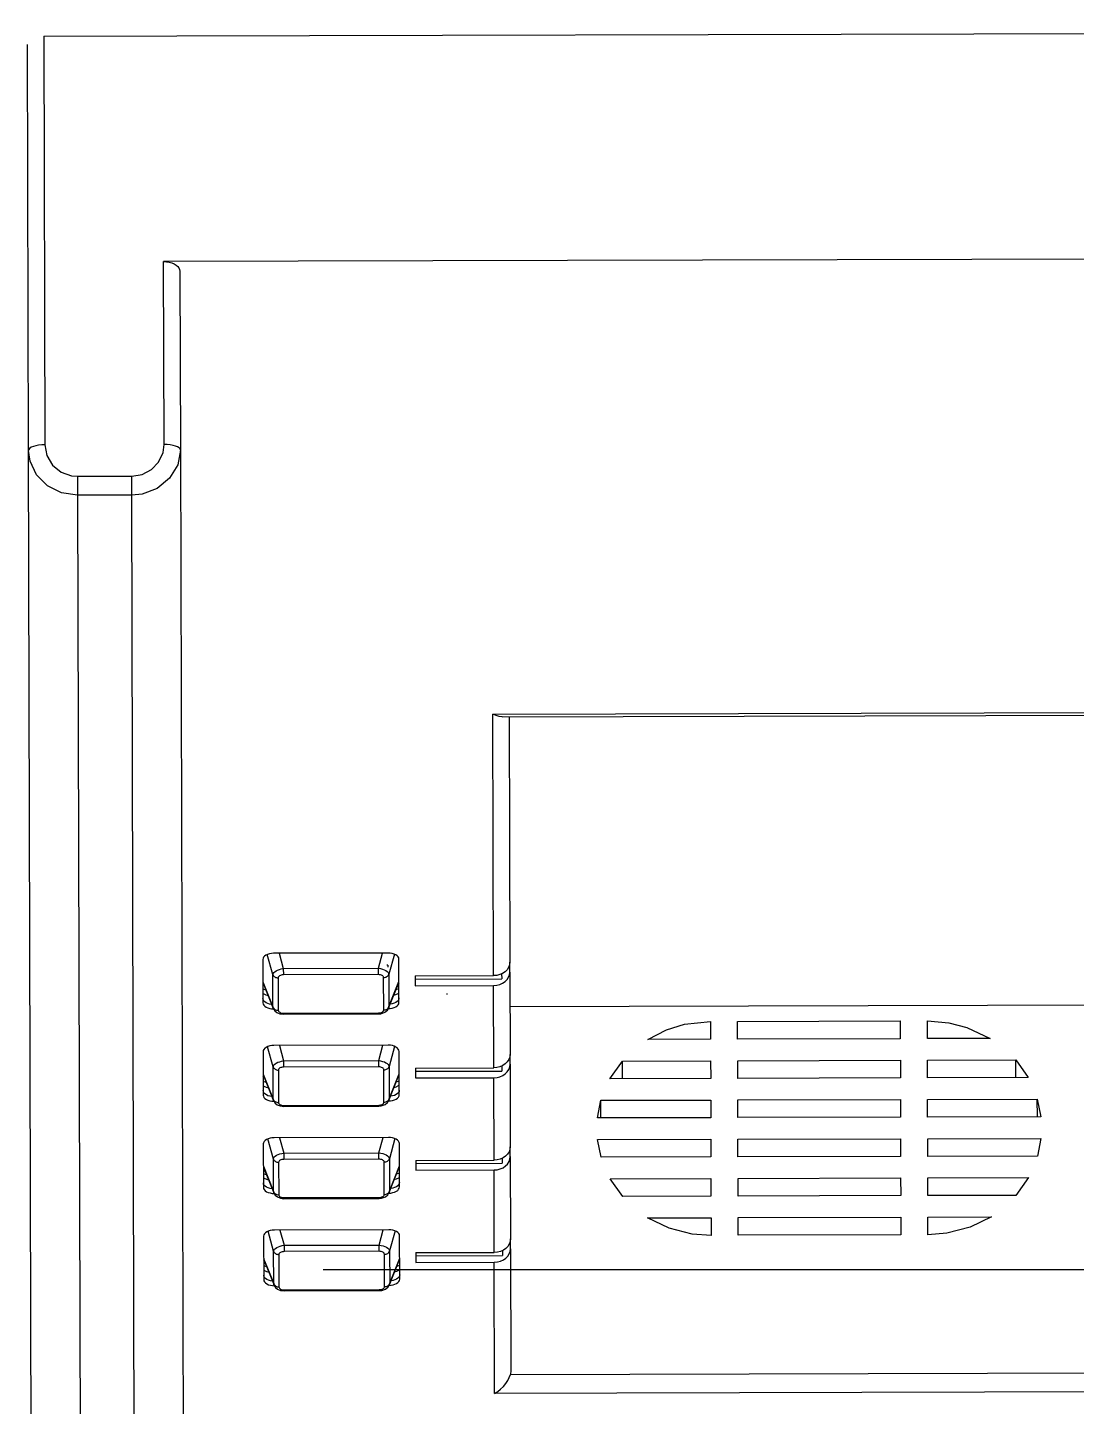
# Model space of a CAD drawing. Extents: x 100 to 738, y -85 to 470.
# Drawn here: x 640.7002 to 640.8937, y 461.7047 to 461.959 of the extents above; entities that cross this region are included whole.
import ezdxf

# ---------------------------------------------------------------- set-up
doc = ezdxf.new("R2010")
doc.units = 0
doc.linetypes.add('HIDDEN', pattern=[0.375, 0.25, -0.125])
doc.linetypes.add('SLDTANVISIBLE0', pattern=[12.7, 6.35, -1.27, 1.27, -1.27, 1.27, -1.27])
doc.layers.get('0').update_dxf_attribs({"linetype": 'CONTINUOUS'})
for name, color, linetype in [('A102', 2, 'CONTINUOUS'), ('ARQ-PRJ', 1, 'HIDDEN'), ('TAA', 2, 'CONTINUOUS')]:
    doc.layers.add(name, color=color, linetype=linetype)

# ---------------------------------------------------------------- blocks, each defined once
blk = doc.blocks.new('G$C31A0D7E1')
for p, q in [((0.39122, 0.2617), (0.39122, 0.2136)), ((0.39122, 0.2617), (0.77044, 0.2617)), ((0.38931, 0.21294), (0.38931, 0.26073)), ((0.40527, 0.2136), (0.40527, 0.23514)), ((0.6485, 0.23514), (0.40527, 0.23514)), ((0.40718, 0.23401), (0.40718, 0.21294)), ((0.38931, 0.0688), (0.38931, 0.21294)), ((0.40718, 0.21294), (0.40718, 0.09524)), ((0.39505, 0.20988), (0.39505, 0.20765)), ((0.39505, 0.20988), (0.40144, 0.20988)), ((0.40144, 0.20765), (0.40144, 0.20988)), ((0.40144, 0.20765), (0.39505, 0.20765)), ((0.44389, 0.15096), (0.44389, 0.18176)), ((0.44389, 0.18176), (0.60988, 0.18176)), ((0.44498, 0.18142), (0.60879, 0.18142)), ((0.44581, 0.18142), (0.44581, 0.15254)), ((0.44581, 0.1188), (0.44581, 0.10446)), ((0.44389, 0.10176), (0.44389, 0.11722)), ((0.44575, 0.104), (0.60803, 0.104)), ((0.60988, 0.10176), (0.44389, 0.10176))]:
    blk.add_line(p, q)
at = {"linetype": 'SLDTANVISIBLE0'}
for p, q in [((0.39505, 0.20765), (0.39505, 0.06341)), ((0.40144, 0.06341), (0.40144, 0.20765)), ((0.41791, 0.15116), (0.41726, 0.15353)), ((0.41865, 0.15366), (0.41914, 0.15186)), ((0.43034, 0.15186), (0.43083, 0.15366)), ((0.43222, 0.15353), (0.43157, 0.15116)), ((0.41791, 0.14735), (0.41791, 0.15116)), ((0.41914, 0.15186), (0.41914, 0.15112)), ((0.41914, 0.15186), (0.43034, 0.15186)), ((0.43034, 0.15112), (0.41914, 0.15112)), ((0.43034, 0.15112), (0.43034, 0.15186)), ((0.43157, 0.15116), (0.43157, 0.14735)), ((0.41673, 0.15031), (0.41791, 0.14735)), ((0.41853, 0.15077), (0.41853, 0.14696)), ((0.43095, 0.14696), (0.43095, 0.15077)), ((0.43157, 0.14735), (0.43275, 0.15031)), ((0.44389, 0.1401), (0.44389, 0.1498)), ((0.41914, 0.14649), (0.41914, 0.14661)), ((0.41914, 0.14661), (0.43034, 0.14661)), ((0.43034, 0.14661), (0.43034, 0.14649)), ((0.60797, 0.1473), (0.44581, 0.1473)), ((0.41791, 0.1403), (0.41726, 0.14267)), ((0.41865, 0.1428), (0.41914, 0.141)), ((0.43034, 0.141), (0.43083, 0.1428)), ((0.43222, 0.14267), (0.43157, 0.1403)), ((0.41791, 0.13649), (0.41791, 0.1403)), ((0.41853, 0.13991), (0.41853, 0.1361)), ((0.41914, 0.141), (0.41914, 0.14026)), ((0.41914, 0.141), (0.43034, 0.141)), ((0.43034, 0.14026), (0.41914, 0.14026)), ((0.43034, 0.14026), (0.43034, 0.141)), ((0.43095, 0.1361), (0.43095, 0.13991)), ((0.43157, 0.1403), (0.43157, 0.13649)), ((0.41673, 0.13945), (0.41791, 0.13649)), ((0.43157, 0.13649), (0.43275, 0.13945)), ((0.44389, 0.12924), (0.44389, 0.13894)), ((0.41914, 0.13563), (0.41914, 0.13575)), ((0.41914, 0.13575), (0.43034, 0.13575)), ((0.43034, 0.13575), (0.43034, 0.13563)), ((0.41791, 0.12944), (0.41726, 0.13181)), ((0.41865, 0.13194), (0.41914, 0.13014)), ((0.43034, 0.13014), (0.43083, 0.13194)), ((0.43222, 0.13181), (0.43157, 0.12944)), ((0.41914, 0.13014), (0.41914, 0.1294)), ((0.41914, 0.13014), (0.43034, 0.13014)), ((0.43034, 0.1294), (0.43034, 0.13014)), ((0.41673, 0.12859), (0.41791, 0.12563)), ((0.41791, 0.12563), (0.41791, 0.12944)), ((0.41853, 0.12905), (0.41853, 0.12524)), ((0.43034, 0.1294), (0.41914, 0.1294)), ((0.43095, 0.12524), (0.43095, 0.12905)), ((0.43157, 0.12944), (0.43157, 0.12563)), ((0.43157, 0.12563), (0.43275, 0.12859)), ((0.44389, 0.11838), (0.44389, 0.12808)), ((0.41914, 0.12477), (0.41914, 0.12489)), ((0.41914, 0.12489), (0.43034, 0.12489)), ((0.43034, 0.12489), (0.43034, 0.12477)), ((0.41791, 0.11858), (0.41726, 0.12095)), ((0.41865, 0.12108), (0.41914, 0.11928)), ((0.43034, 0.11928), (0.43083, 0.12108)), ((0.43222, 0.12095), (0.43157, 0.11858)), ((0.41791, 0.11477), (0.41791, 0.11858)), ((0.41914, 0.11928), (0.41914, 0.11854)), ((0.41914, 0.11928), (0.43034, 0.11928)), ((0.43034, 0.11854), (0.41914, 0.11854)), ((0.43034, 0.11854), (0.43034, 0.11928)), ((0.43157, 0.11858), (0.43157, 0.11477)), ((0.41673, 0.11773), (0.41791, 0.11477)), ((0.41853, 0.11819), (0.41853, 0.11438)), ((0.43095, 0.11438), (0.43095, 0.11819)), ((0.43157, 0.11477), (0.43275, 0.11773)), ((0.41914, 0.11391), (0.41914, 0.11403)), ((0.41914, 0.11403), (0.43034, 0.11403)), ((0.43034, 0.11403), (0.43034, 0.11391))]:
    blk.add_line(p, q, dxfattribs=at)
at = {"linetype": 'Continuous'}
for p, q in [((0.41673, 0.15294), (0.41673, 0.14783)), ((0.43147, 0.15366), (0.418, 0.15366)), ((0.43275, 0.14783), (0.43275, 0.15294)), ((0.43144, 0.15223), (0.43133, 0.15223)), ((0.43144, 0.15223), (0.43144, 0.15201)), ((0.44485, 0.15117), (0.44485, 0.15059)), ((0.44581, 0.15138), (0.44581, 0.15254)), ((0.44581, 0.15138), (0.44581, 0.14168)), ((0.41676, 0.15015), (0.41795, 0.14716)), ((0.43153, 0.14716), (0.43272, 0.15015)), ((0.43467, 0.15096), (0.43467, 0.1498)), ((0.43467, 0.15096), (0.44389, 0.15096)), ((0.43467, 0.15059), (0.44485, 0.15059)), ((0.43467, 0.1498), (0.44389, 0.1498)), ((0.43838, 0.14887), (0.43838, 0.14887)), ((0.43838, 0.14887), (0.43838, 0.14875)), ((0.41914, 0.14649), (0.43034, 0.14649)), ((0.46943, 0.1455), (0.46943, 0.14341)), ((0.47262, 0.14341), (0.47262, 0.1455)), ((0.47262, 0.1455), (0.49177, 0.1455)), ((0.49177, 0.1455), (0.49177, 0.14341)), ((0.49497, 0.14341), (0.49497, 0.1455)), ((0.46943, 0.14341), (0.46203, 0.14341)), ((0.49177, 0.14341), (0.47262, 0.14341)), ((0.50237, 0.14341), (0.49497, 0.14341)), ((0.41673, 0.14208), (0.41673, 0.13697)), ((0.43147, 0.1428), (0.418, 0.1428)), ((0.43275, 0.13697), (0.43275, 0.14208)), ((0.44581, 0.14052), (0.44581, 0.14168)), ((0.43467, 0.1401), (0.43467, 0.13894)), ((0.43467, 0.1401), (0.44389, 0.1401)), ((0.43467, 0.13973), (0.44485, 0.13973)), ((0.44485, 0.14031), (0.44485, 0.13973)), ((0.44581, 0.14052), (0.44581, 0.13082)), ((0.45757, 0.13879), (0.45904, 0.14087)), ((0.45904, 0.13879), (0.45904, 0.14087)), ((0.45904, 0.14087), (0.46943, 0.14087)), ((0.46943, 0.14087), (0.46943, 0.13879)), ((0.47262, 0.13879), (0.47262, 0.14087)), ((0.47262, 0.14087), (0.49177, 0.14087)), ((0.49177, 0.14087), (0.49177, 0.13879)), ((0.49497, 0.14087), (0.50536, 0.14087)), ((0.49497, 0.13879), (0.49497, 0.14087)), ((0.50536, 0.13879), (0.50536, 0.14087)), ((0.50536, 0.14087), (0.50682, 0.13879)), ((0.41676, 0.13929), (0.41795, 0.1363)), ((0.43153, 0.1363), (0.43272, 0.13929)), ((0.43467, 0.13894), (0.44389, 0.13894)), ((0.46943, 0.13879), (0.45757, 0.13879)), ((0.49177, 0.13879), (0.47262, 0.13879)), ((0.50682, 0.13879), (0.49497, 0.13879)), ((0.41914, 0.13563), (0.43034, 0.13563)), ((0.45609, 0.13417), (0.4565, 0.13625)), ((0.4565, 0.13417), (0.4565, 0.13625)), ((0.4565, 0.13625), (0.46943, 0.13625)), ((0.46943, 0.13625), (0.46943, 0.13417)), ((0.47262, 0.13625), (0.49177, 0.13625)), ((0.47262, 0.13417), (0.47262, 0.13625)), ((0.49177, 0.13625), (0.49177, 0.13417)), ((0.49497, 0.13625), (0.50789, 0.13625)), ((0.49497, 0.13417), (0.49497, 0.13625)), ((0.50789, 0.13417), (0.50789, 0.13625)), ((0.50789, 0.13625), (0.5083, 0.13417)), ((0.46943, 0.13417), (0.45609, 0.13417)), ((0.49177, 0.13417), (0.47262, 0.13417)), ((0.5083, 0.13417), (0.49497, 0.13417)), ((0.43147, 0.13194), (0.418, 0.13194)), ((0.45651, 0.12955), (0.45609, 0.13163)), ((0.45609, 0.13163), (0.46943, 0.13163)), ((0.46943, 0.13163), (0.46943, 0.12955)), ((0.47262, 0.13163), (0.49177, 0.13163)), ((0.47262, 0.12955), (0.47262, 0.13163)), ((0.49177, 0.13163), (0.49177, 0.12955)), ((0.49497, 0.13163), (0.5083, 0.13163)), ((0.49497, 0.12955), (0.49497, 0.13163)), ((0.5083, 0.13163), (0.50789, 0.12955)), ((0.41673, 0.13122), (0.41673, 0.12611)), ((0.43275, 0.12611), (0.43275, 0.13122)), ((0.44581, 0.12966), (0.44581, 0.13082)), ((0.41676, 0.12843), (0.41795, 0.12545)), ((0.43153, 0.12545), (0.43272, 0.12843)), ((0.43467, 0.12924), (0.43467, 0.12808)), ((0.43467, 0.12924), (0.44389, 0.12924)), ((0.43467, 0.12887), (0.44485, 0.12887)), ((0.44485, 0.12945), (0.44485, 0.12887)), ((0.44581, 0.12966), (0.44581, 0.11996)), ((0.46943, 0.12955), (0.45651, 0.12955)), ((0.49177, 0.12955), (0.47262, 0.12955)), ((0.50789, 0.12955), (0.49497, 0.12955)), ((0.43467, 0.12808), (0.44389, 0.12808)), ((0.45905, 0.12493), (0.45758, 0.12701)), ((0.45758, 0.12701), (0.46943, 0.12701)), ((0.46943, 0.12701), (0.46943, 0.12493)), ((0.47262, 0.12701), (0.49177, 0.12701)), ((0.47262, 0.12493), (0.47262, 0.12701)), ((0.49177, 0.12701), (0.49177, 0.12493)), ((0.49497, 0.12701), (0.50681, 0.12701)), ((0.49497, 0.12493), (0.49497, 0.12701)), ((0.50681, 0.12701), (0.50534, 0.12493)), ((0.41914, 0.12477), (0.43034, 0.12477)), ((0.46943, 0.12493), (0.45905, 0.12493)), ((0.49177, 0.12493), (0.47262, 0.12493)), ((0.50534, 0.12493), (0.49497, 0.12493)), ((0.46195, 0.12239), (0.46943, 0.12239)), ((0.46943, 0.12239), (0.46943, 0.12031)), ((0.47262, 0.12031), (0.47262, 0.12239)), ((0.47262, 0.12239), (0.49177, 0.12239)), ((0.49177, 0.12239), (0.49177, 0.12031)), ((0.49497, 0.12239), (0.50244, 0.12239)), ((0.49497, 0.12031), (0.49497, 0.12239)), ((0.41673, 0.12036), (0.41673, 0.11525)), ((0.43147, 0.12108), (0.418, 0.12108)), ((0.43275, 0.11525), (0.43275, 0.12036)), ((0.46943, 0.12031), (0.4672, 0.12048)), ((0.49177, 0.12031), (0.47262, 0.12031)), ((0.49719, 0.12048), (0.49497, 0.12031)), ((0.44485, 0.11859), (0.44485, 0.11801)), ((0.44581, 0.1188), (0.44581, 0.11996)), ((0.41676, 0.11757), (0.41795, 0.11459)), ((0.43153, 0.11459), (0.43272, 0.11757)), ((0.43467, 0.11838), (0.44389, 0.11838)), ((0.43467, 0.11838), (0.43467, 0.11722)), ((0.43467, 0.11801), (0.44485, 0.11801)), ((0.43467, 0.11722), (0.44389, 0.11722)), ((0.41914, 0.11391), (0.43034, 0.11391))]:
    blk.add_line(p, q, dxfattribs=at)
at = {"linetype": 'Continuous', "flags": 128}
for points in [[(0.40527, 0.23514), (0.4056, 0.23512), (0.40592, 0.23507), (0.40623, 0.23499), (0.4065, 0.23487), (0.40673, 0.23473), (0.40693, 0.23457), (0.40707, 0.2344), (0.40715, 0.23421), (0.40718, 0.23401)], [(0.418, 0.15366), (0.41775, 0.15365), (0.41752, 0.15361), (0.41729, 0.15354), (0.4171, 0.15345), (0.41694, 0.15334), (0.41682, 0.15321), (0.41675, 0.15308), (0.41673, 0.15294)], [(0.43275, 0.15294), (0.43273, 0.15308), (0.43265, 0.15321), (0.43254, 0.15334), (0.43238, 0.15345), (0.43218, 0.15354), (0.43196, 0.15361), (0.43172, 0.15365), (0.43147, 0.15366)], [(0.44581, 0.15254), (0.44577, 0.15223), (0.44566, 0.15193), (0.44548, 0.15166), (0.44525, 0.15142), (0.44496, 0.15123), (0.44462, 0.15108), (0.44427, 0.15099), (0.44389, 0.15096)], [(0.44389, 0.1498), (0.44427, 0.14983), (0.44462, 0.14992), (0.44496, 0.15007), (0.44525, 0.15026), (0.44548, 0.1505), (0.44566, 0.15078), (0.44577, 0.15107), (0.44581, 0.15138)], [(0.41673, 0.15031), (0.41675, 0.15017), (0.41676, 0.15015)], [(0.41684, 0.14995), (0.41683, 0.14996), (0.41673, 0.15006)], [(0.41673, 0.14947), (0.41682, 0.14944), (0.41707, 0.14936)], [(0.4324, 0.14936), (0.43266, 0.14944), (0.43275, 0.14947)], [(0.43275, 0.15006), (0.43265, 0.14996), (0.43264, 0.14995)], [(0.43272, 0.15015), (0.43273, 0.15017), (0.43275, 0.15031)], [(0.41673, 0.14896), (0.41682, 0.1489), (0.41708, 0.14878), (0.41734, 0.1487)], [(0.41776, 0.14765), (0.41752, 0.14769), (0.41729, 0.14776), (0.4171, 0.14785), (0.41694, 0.14796), (0.41682, 0.14808), (0.41675, 0.14822), (0.41673, 0.14836)], [(0.41673, 0.14783), (0.41675, 0.14769), (0.41682, 0.14756), (0.41694, 0.14743), (0.4171, 0.14732), (0.41729, 0.14723), (0.41752, 0.14716), (0.41775, 0.14712), (0.418, 0.14711)], [(0.43147, 0.14711), (0.43172, 0.14712), (0.43196, 0.14716), (0.43218, 0.14723), (0.43238, 0.14732), (0.43254, 0.14743), (0.43265, 0.14756), (0.43273, 0.14769), (0.43275, 0.14783)], [(0.43275, 0.14836), (0.43273, 0.14822), (0.43265, 0.14808), (0.43254, 0.14796), (0.43238, 0.14785), (0.43218, 0.14776), (0.43196, 0.14769), (0.43172, 0.14765), (0.43172, 0.14765)], [(0.43214, 0.1487), (0.4324, 0.14878), (0.43266, 0.1489), (0.43275, 0.14896)], [(0.41797, 0.14713), (0.41812, 0.14689), (0.41837, 0.14669), (0.41872, 0.14655), (0.41914, 0.14649)], [(0.43034, 0.14649), (0.43062, 0.14652), (0.43109, 0.14668), (0.43138, 0.14692), (0.43151, 0.14714)], [(0.46203, 0.14341), (0.46425, 0.14453), (0.46637, 0.14517), (0.46943, 0.1455)], [(0.49497, 0.1455), (0.49748, 0.14528), (0.49962, 0.14472), (0.50237, 0.14341)], [(0.418, 0.1428), (0.41775, 0.14279), (0.41752, 0.14275), (0.41729, 0.14268), (0.4171, 0.14259), (0.41694, 0.14248), (0.41682, 0.14235), (0.41675, 0.14222), (0.41673, 0.14208)], [(0.43275, 0.14208), (0.43273, 0.14222), (0.43265, 0.14235), (0.43254, 0.14248), (0.43238, 0.14259), (0.43218, 0.14268), (0.43196, 0.14275), (0.43172, 0.14279), (0.43147, 0.1428)], [(0.44581, 0.14168), (0.44577, 0.14137), (0.44566, 0.14108), (0.44548, 0.1408), (0.44525, 0.14056), (0.44496, 0.14037), (0.44462, 0.14022), (0.44427, 0.14013), (0.44389, 0.1401)], [(0.44389, 0.13894), (0.44427, 0.13897), (0.44462, 0.13906), (0.44496, 0.13921), (0.44525, 0.13941), (0.44548, 0.13964), (0.44566, 0.13992), (0.44577, 0.14021), (0.44581, 0.14052)], [(0.41673, 0.13945), (0.41675, 0.13931), (0.41676, 0.13929)], [(0.41684, 0.13909), (0.41683, 0.1391), (0.41673, 0.1392)], [(0.41673, 0.13861), (0.41682, 0.13858), (0.41707, 0.1385)], [(0.41673, 0.1381), (0.41682, 0.13804), (0.41708, 0.13792), (0.41734, 0.13784)], [(0.43214, 0.13784), (0.4324, 0.13792), (0.43266, 0.13804), (0.43275, 0.1381)], [(0.4324, 0.1385), (0.43266, 0.13858), (0.43275, 0.13861)], [(0.43275, 0.1392), (0.43265, 0.1391), (0.43264, 0.13909)], [(0.43272, 0.13929), (0.43273, 0.13931), (0.43275, 0.13945)], [(0.41776, 0.13679), (0.41752, 0.13683), (0.41729, 0.1369), (0.4171, 0.13699), (0.41694, 0.1371), (0.41682, 0.13722), (0.41675, 0.13736), (0.41673, 0.1375)], [(0.41673, 0.13697), (0.41675, 0.13683), (0.41682, 0.1367), (0.41694, 0.13657), (0.4171, 0.13646), (0.41729, 0.13637), (0.41752, 0.1363), (0.41775, 0.13626), (0.418, 0.13625)], [(0.43147, 0.13625), (0.43172, 0.13626), (0.43196, 0.1363), (0.43218, 0.13637), (0.43238, 0.13646), (0.43254, 0.13657), (0.43265, 0.1367), (0.43273, 0.13683), (0.43275, 0.13697)], [(0.43275, 0.1375), (0.43273, 0.13736), (0.43265, 0.13722), (0.43254, 0.1371), (0.43238, 0.13699), (0.43218, 0.1369), (0.43196, 0.13683), (0.43172, 0.13679), (0.43172, 0.13679)], [(0.41797, 0.13628), (0.41812, 0.13603), (0.41837, 0.13583), (0.41872, 0.13569), (0.41914, 0.13563)], [(0.43034, 0.13563), (0.43062, 0.13566), (0.43109, 0.13582), (0.43138, 0.13606), (0.43151, 0.13628)], [(0.418, 0.13194), (0.41775, 0.13193), (0.41752, 0.13189), (0.41729, 0.13182), (0.4171, 0.13173), (0.41694, 0.13162), (0.41682, 0.1315), (0.41675, 0.13136), (0.41673, 0.13122)], [(0.43275, 0.13122), (0.43273, 0.13136), (0.43265, 0.1315), (0.43254, 0.13162), (0.43238, 0.13173), (0.43218, 0.13182), (0.43196, 0.13189), (0.43172, 0.13193), (0.43147, 0.13194)], [(0.44581, 0.13082), (0.44577, 0.13051), (0.44566, 0.13022), (0.44548, 0.12994), (0.44525, 0.1297), (0.44496, 0.12951), (0.44462, 0.12936), (0.44427, 0.12927), (0.44389, 0.12924)], [(0.41673, 0.12859), (0.41675, 0.12845), (0.41676, 0.12843)], [(0.41684, 0.12823), (0.41683, 0.12824), (0.41673, 0.12834)], [(0.43275, 0.12834), (0.43265, 0.12824), (0.43264, 0.12823)], [(0.43272, 0.12843), (0.43273, 0.12845), (0.43275, 0.12859)], [(0.44389, 0.12808), (0.44427, 0.12811), (0.44462, 0.1282), (0.44496, 0.12835), (0.44525, 0.12855), (0.44548, 0.12878), (0.44566, 0.12906), (0.44577, 0.12935), (0.44581, 0.12966)], [(0.41673, 0.12775), (0.41682, 0.12772), (0.41707, 0.12764)], [(0.41673, 0.12724), (0.41682, 0.12718), (0.41708, 0.12706), (0.41734, 0.12698)], [(0.41776, 0.12593), (0.41752, 0.12597), (0.41729, 0.12604), (0.4171, 0.12613), (0.41694, 0.12624), (0.41682, 0.12636), (0.41675, 0.1265), (0.41673, 0.12664)], [(0.43275, 0.12664), (0.43273, 0.1265), (0.43265, 0.12636), (0.43254, 0.12624), (0.43238, 0.12613), (0.43218, 0.12604), (0.43196, 0.12597), (0.43172, 0.12593), (0.43172, 0.12593)], [(0.43214, 0.12698), (0.4324, 0.12706), (0.43266, 0.12718), (0.43275, 0.12724)], [(0.4324, 0.12764), (0.43266, 0.12772), (0.43275, 0.12775)], [(0.41673, 0.12611), (0.41675, 0.12597), (0.41682, 0.12584), (0.41694, 0.12571), (0.4171, 0.1256), (0.41729, 0.12551), (0.41752, 0.12545), (0.41775, 0.1254), (0.418, 0.12539)], [(0.41797, 0.12542), (0.41812, 0.12517), (0.41837, 0.12497), (0.41872, 0.12483), (0.41914, 0.12477)], [(0.43034, 0.12477), (0.43062, 0.1248), (0.43109, 0.12496), (0.43138, 0.1252), (0.43151, 0.12543)], [(0.43147, 0.12539), (0.43172, 0.1254), (0.43196, 0.12545), (0.43218, 0.12551), (0.43238, 0.1256), (0.43254, 0.12571), (0.43265, 0.12584), (0.43273, 0.12597), (0.43275, 0.12611)], [(0.4672, 0.12048), (0.46448, 0.12118), (0.46195, 0.12239)], [(0.50244, 0.12239), (0.49993, 0.12119), (0.49719, 0.12048)], [(0.418, 0.12108), (0.41775, 0.12107), (0.41752, 0.12103), (0.41729, 0.12096), (0.4171, 0.12087), (0.41694, 0.12076), (0.41682, 0.12064), (0.41675, 0.1205), (0.41673, 0.12036)], [(0.43275, 0.12036), (0.43273, 0.1205), (0.43265, 0.12064), (0.43254, 0.12076), (0.43238, 0.12087), (0.43218, 0.12096), (0.43196, 0.12103), (0.43172, 0.12107), (0.43147, 0.12108)], [(0.44581, 0.11996), (0.44577, 0.11965), (0.44566, 0.11936), (0.44548, 0.11908), (0.44525, 0.11884), (0.44496, 0.11865), (0.44462, 0.1185), (0.44427, 0.11841), (0.44389, 0.11838)], [(0.44389, 0.11722), (0.44427, 0.11725), (0.44462, 0.11734), (0.44496, 0.11749), (0.44525, 0.11769), (0.44548, 0.11793), (0.44566, 0.1182), (0.44577, 0.11849), (0.44581, 0.1188)], [(0.41673, 0.11773), (0.41675, 0.1176), (0.41676, 0.11757)], [(0.41684, 0.11737), (0.41683, 0.11738), (0.41673, 0.11748)], [(0.41673, 0.1169), (0.41682, 0.11686), (0.41707, 0.11678)], [(0.4324, 0.11678), (0.43266, 0.11686), (0.43275, 0.1169)], [(0.43275, 0.11748), (0.43265, 0.11738), (0.43264, 0.11737)], [(0.43272, 0.11757), (0.43273, 0.1176), (0.43275, 0.11773)], [(0.41673, 0.11638), (0.41682, 0.11632), (0.41708, 0.1162), (0.41734, 0.11612)], [(0.41776, 0.11507), (0.41752, 0.11511), (0.41729, 0.11518), (0.4171, 0.11527), (0.41694, 0.11538), (0.41682, 0.1155), (0.41675, 0.11564), (0.41673, 0.11578)], [(0.43275, 0.11578), (0.43273, 0.11564), (0.43265, 0.1155), (0.43254, 0.11538), (0.43238, 0.11527), (0.43218, 0.11518), (0.43196, 0.11511), (0.43172, 0.11507), (0.43172, 0.11507)], [(0.43214, 0.11612), (0.4324, 0.1162), (0.43266, 0.11632), (0.43275, 0.11638)], [(0.41673, 0.11525), (0.41675, 0.11511), (0.41682, 0.11498), (0.41694, 0.11485), (0.4171, 0.11474), (0.41729, 0.11465), (0.41752, 0.11459), (0.41775, 0.11454), (0.418, 0.11453)], [(0.41797, 0.11456), (0.41812, 0.11431), (0.41837, 0.11411), (0.41872, 0.11397), (0.41914, 0.11391)], [(0.43034, 0.11391), (0.43062, 0.11394), (0.43109, 0.1141), (0.43138, 0.11434), (0.43151, 0.11457)], [(0.43147, 0.11453), (0.43172, 0.11454), (0.43196, 0.11459), (0.43218, 0.11465), (0.43238, 0.11474), (0.43254, 0.11485), (0.43265, 0.11498), (0.43273, 0.11511), (0.43275, 0.11525)]]:
    blk.add_lwpolyline(points, dxfattribs=at)
at = {"flags": 128}
for points in [[(0.39122, 0.2136), (0.39085, 0.21359), (0.39049, 0.21355), (0.39016, 0.21349), (0.38987, 0.21341), (0.38963, 0.21331), (0.38945, 0.2132), (0.38934, 0.21307), (0.38931, 0.21294)], [(0.39505, 0.20765), (0.39318, 0.20794), (0.39151, 0.20877), (0.39023, 0.21007), (0.38947, 0.2117), (0.38931, 0.21294)], [(0.39122, 0.2136), (0.39145, 0.21234), (0.39211, 0.21121), (0.39312, 0.21038), (0.39434, 0.20994), (0.39505, 0.20988)], [(0.40144, 0.20988), (0.40267, 0.21008), (0.40377, 0.21065), (0.40462, 0.21153), (0.40515, 0.21267), (0.40527, 0.2136)], [(0.40718, 0.21294), (0.40686, 0.21121), (0.40591, 0.20962), (0.40445, 0.20843), (0.40265, 0.20777), (0.40144, 0.20765)], [(0.40718, 0.21294), (0.40715, 0.21307), (0.40704, 0.2132), (0.40686, 0.21331), (0.40662, 0.21341), (0.40633, 0.21349), (0.406, 0.21355), (0.40564, 0.21359), (0.40527, 0.2136)], [(0.44498, 0.18142), (0.44497, 0.18142), (0.44464, 0.18146), (0.44427, 0.18158), (0.44389, 0.18176)], [(0.44389, 0.10176), (0.44425, 0.10199), (0.4446, 0.10227), (0.44492, 0.10259), (0.4452, 0.10293), (0.44544, 0.10329), (0.44562, 0.10365), (0.44575, 0.104)], [(0.44581, 0.10446), (0.4458, 0.10431), (0.44578, 0.10415), (0.44575, 0.104)]]:
    blk.add_lwpolyline(points, dxfattribs=at)
at = {"linetype": 'SLDTANVISIBLE0', "flags": 128}
for points in [[(0.41791, 0.15116), (0.41794, 0.15127), (0.41801, 0.15139), (0.41813, 0.15149), (0.41828, 0.1516), (0.41847, 0.15169), (0.41868, 0.15176), (0.4189, 0.15182), (0.41914, 0.15186)], [(0.41791, 0.15116), (0.41794, 0.15108), (0.418, 0.151), (0.41806, 0.15093), (0.41814, 0.15088), (0.41822, 0.15083), (0.41832, 0.1508), (0.41842, 0.15078), (0.41853, 0.15077)], [(0.41914, 0.15112), (0.41902, 0.15111), (0.4189, 0.15109), (0.4188, 0.15106), (0.4187, 0.15102), (0.41863, 0.15096), (0.41857, 0.1509), (0.41854, 0.15084), (0.41853, 0.15077)], [(0.43034, 0.15186), (0.43057, 0.15182), (0.4308, 0.15176), (0.43101, 0.15169), (0.4312, 0.1516), (0.43135, 0.15149), (0.43147, 0.15139), (0.43154, 0.15127), (0.43157, 0.15116)], [(0.43095, 0.15077), (0.43094, 0.15084), (0.43091, 0.1509), (0.43085, 0.15096), (0.43077, 0.15102), (0.43068, 0.15106), (0.43058, 0.15109), (0.43046, 0.15111), (0.43034, 0.15112)], [(0.43095, 0.15077), (0.43106, 0.15078), (0.43116, 0.1508), (0.43125, 0.15083), (0.43134, 0.15088), (0.43142, 0.15093), (0.43148, 0.151), (0.43153, 0.15108), (0.43157, 0.15116)], [(0.41796, 0.14714), (0.41794, 0.14719), (0.41791, 0.14735)], [(0.41791, 0.14735), (0.41794, 0.14726), (0.418, 0.14719), (0.41806, 0.14712), (0.41814, 0.14706), (0.41822, 0.14702), (0.41832, 0.14698), (0.41842, 0.14696), (0.41853, 0.14696)], [(0.41853, 0.14696), (0.41854, 0.14689), (0.41857, 0.14682), (0.41863, 0.14676), (0.4187, 0.14671), (0.4188, 0.14666), (0.4189, 0.14663), (0.41902, 0.14661), (0.41914, 0.14661)], [(0.43034, 0.14661), (0.43046, 0.14661), (0.43058, 0.14663), (0.43068, 0.14666), (0.43077, 0.14671), (0.43085, 0.14676), (0.43091, 0.14682), (0.43094, 0.14689), (0.43095, 0.14696)], [(0.43095, 0.14696), (0.43106, 0.14696), (0.43116, 0.14698), (0.43125, 0.14702), (0.43134, 0.14706), (0.43142, 0.14712), (0.43148, 0.14719), (0.43153, 0.14726), (0.43157, 0.14735)], [(0.43157, 0.14735), (0.43154, 0.14719), (0.43152, 0.14715)], [(0.41791, 0.1403), (0.41794, 0.14041), (0.41801, 0.14053), (0.41813, 0.14064), (0.41828, 0.14074), (0.41847, 0.14083), (0.41868, 0.1409), (0.4189, 0.14096), (0.41914, 0.141)], [(0.41791, 0.1403), (0.41794, 0.14022), (0.418, 0.14014), (0.41806, 0.14008), (0.41814, 0.14002), (0.41822, 0.13997), (0.41832, 0.13994), (0.41842, 0.13992), (0.41853, 0.13991)], [(0.41914, 0.14026), (0.41902, 0.14025), (0.4189, 0.14023), (0.4188, 0.1402), (0.4187, 0.14016), (0.41863, 0.1401), (0.41857, 0.14004), (0.41854, 0.13998), (0.41853, 0.13991)], [(0.43034, 0.141), (0.43057, 0.14096), (0.4308, 0.1409), (0.43101, 0.14083), (0.4312, 0.14074), (0.43135, 0.14064), (0.43147, 0.14053), (0.43154, 0.14041), (0.43157, 0.1403)], [(0.43095, 0.13991), (0.43094, 0.13998), (0.43091, 0.14004), (0.43085, 0.1401), (0.43077, 0.14016), (0.43068, 0.1402), (0.43058, 0.14023), (0.43046, 0.14025), (0.43034, 0.14026)], [(0.43095, 0.13991), (0.43106, 0.13992), (0.43116, 0.13994), (0.43125, 0.13997), (0.43134, 0.14002), (0.43142, 0.14008), (0.43148, 0.14014), (0.43153, 0.14022), (0.43157, 0.1403)], [(0.41796, 0.13628), (0.41794, 0.13633), (0.41791, 0.13649)], [(0.41791, 0.13649), (0.41794, 0.1364), (0.418, 0.13633), (0.41806, 0.13626), (0.41814, 0.1362), (0.41822, 0.13616), (0.41832, 0.13612), (0.41842, 0.1361), (0.41853, 0.1361)], [(0.43095, 0.1361), (0.43106, 0.1361), (0.43116, 0.13612), (0.43125, 0.13616), (0.43134, 0.1362), (0.43142, 0.13626), (0.43148, 0.13633), (0.43153, 0.1364), (0.43157, 0.13649)], [(0.43157, 0.13649), (0.43154, 0.13633), (0.43152, 0.13629)], [(0.41853, 0.1361), (0.41854, 0.13603), (0.41857, 0.13596), (0.41863, 0.1359), (0.4187, 0.13585), (0.4188, 0.1358), (0.4189, 0.13577), (0.41902, 0.13575), (0.41914, 0.13575)], [(0.43034, 0.13575), (0.43046, 0.13575), (0.43058, 0.13577), (0.43068, 0.1358), (0.43077, 0.13585), (0.43085, 0.1359), (0.43091, 0.13596), (0.43094, 0.13603), (0.43095, 0.1361)], [(0.41791, 0.12944), (0.41794, 0.12955), (0.41801, 0.12967), (0.41813, 0.12978), (0.41828, 0.12988), (0.41847, 0.12997), (0.41868, 0.13004), (0.4189, 0.1301), (0.41914, 0.13014)], [(0.43034, 0.13014), (0.43057, 0.1301), (0.4308, 0.13004), (0.43101, 0.12997), (0.4312, 0.12988), (0.43135, 0.12978), (0.43147, 0.12967), (0.43154, 0.12955), (0.43157, 0.12944)], [(0.41791, 0.12944), (0.41794, 0.12936), (0.418, 0.12928), (0.41806, 0.12922), (0.41814, 0.12916), (0.41822, 0.12911), (0.41832, 0.12908), (0.41842, 0.12906), (0.41853, 0.12905)], [(0.41914, 0.1294), (0.41902, 0.12939), (0.4189, 0.12937), (0.4188, 0.12934), (0.4187, 0.1293), (0.41863, 0.12925), (0.41857, 0.12919), (0.41854, 0.12912), (0.41853, 0.12905)], [(0.43095, 0.12905), (0.43094, 0.12912), (0.43091, 0.12919), (0.43085, 0.12925), (0.43077, 0.1293), (0.43068, 0.12934), (0.43058, 0.12937), (0.43046, 0.12939), (0.43034, 0.1294)], [(0.43095, 0.12905), (0.43106, 0.12906), (0.43116, 0.12908), (0.43125, 0.12911), (0.43134, 0.12916), (0.43142, 0.12922), (0.43148, 0.12928), (0.43153, 0.12936), (0.43157, 0.12944)], [(0.41796, 0.12543), (0.41794, 0.12547), (0.41791, 0.12563)], [(0.41791, 0.12563), (0.41794, 0.12555), (0.418, 0.12547), (0.41806, 0.1254), (0.41814, 0.12535), (0.41822, 0.1253), (0.41832, 0.12526), (0.41842, 0.12524), (0.41853, 0.12524)], [(0.41853, 0.12524), (0.41854, 0.12517), (0.41857, 0.1251), (0.41863, 0.12504), (0.4187, 0.12499), (0.4188, 0.12494), (0.4189, 0.12491), (0.41902, 0.12489), (0.41914, 0.12489)], [(0.43034, 0.12489), (0.43046, 0.12489), (0.43058, 0.12491), (0.43068, 0.12494), (0.43077, 0.12499), (0.43085, 0.12504), (0.43091, 0.1251), (0.43094, 0.12517), (0.43095, 0.12524)], [(0.43095, 0.12524), (0.43106, 0.12524), (0.43116, 0.12526), (0.43125, 0.1253), (0.43134, 0.12535), (0.43142, 0.1254), (0.43148, 0.12547), (0.43153, 0.12555), (0.43157, 0.12563)], [(0.43157, 0.12563), (0.43154, 0.12547), (0.43152, 0.12543)], [(0.41791, 0.11858), (0.41794, 0.11869), (0.41801, 0.11881), (0.41813, 0.11892), (0.41828, 0.11902), (0.41847, 0.11911), (0.41868, 0.11918), (0.4189, 0.11924), (0.41914, 0.11928)], [(0.41791, 0.11858), (0.41794, 0.1185), (0.418, 0.11842), (0.41806, 0.11836), (0.41814, 0.1183), (0.41822, 0.11825), (0.41832, 0.11822), (0.41842, 0.1182), (0.41853, 0.11819)], [(0.41914, 0.11854), (0.41902, 0.11853), (0.4189, 0.11851), (0.4188, 0.11848), (0.4187, 0.11844), (0.41863, 0.11839), (0.41857, 0.11833), (0.41854, 0.11826), (0.41853, 0.11819)], [(0.43034, 0.11928), (0.43057, 0.11924), (0.4308, 0.11918), (0.43101, 0.11911), (0.4312, 0.11902), (0.43135, 0.11892), (0.43147, 0.11881), (0.43154, 0.11869), (0.43157, 0.11858)], [(0.43095, 0.11819), (0.43094, 0.11826), (0.43091, 0.11833), (0.43085, 0.11839), (0.43077, 0.11844), (0.43068, 0.11848), (0.43058, 0.11851), (0.43046, 0.11853), (0.43034, 0.11854)], [(0.43095, 0.11819), (0.43106, 0.1182), (0.43116, 0.11822), (0.43125, 0.11825), (0.43134, 0.1183), (0.43142, 0.11836), (0.43148, 0.11842), (0.43153, 0.1185), (0.43157, 0.11858)], [(0.41796, 0.11457), (0.41794, 0.11461), (0.41791, 0.11477)], [(0.41791, 0.11477), (0.41794, 0.11469), (0.418, 0.11461), (0.41806, 0.11454), (0.41814, 0.11449), (0.41822, 0.11444), (0.41832, 0.1144), (0.41842, 0.11438), (0.41853, 0.11438)], [(0.41853, 0.11438), (0.41854, 0.11431), (0.41857, 0.11424), (0.41863, 0.11418), (0.4187, 0.11413), (0.4188, 0.11409), (0.4189, 0.11405), (0.41902, 0.11403), (0.41914, 0.11403)], [(0.43034, 0.11403), (0.43046, 0.11403), (0.43058, 0.11405), (0.43068, 0.11409), (0.43077, 0.11413), (0.43085, 0.11418), (0.43091, 0.11424), (0.43094, 0.11431), (0.43095, 0.11438)], [(0.43095, 0.11438), (0.43106, 0.11438), (0.43116, 0.1144), (0.43125, 0.11444), (0.43134, 0.11449), (0.43142, 0.11454), (0.43148, 0.11461), (0.43153, 0.11469), (0.43157, 0.11477)], [(0.43157, 0.11477), (0.43154, 0.11461), (0.43152, 0.11457)]]:
    blk.add_lwpolyline(points, dxfattribs=at)
blk = doc.blocks.new('AUTO-ATENDE')
at = {"layer": 'ARQ-PRJ'}
blk.add_lwpolyline([(98.36264, 70.38325), (98.51598, 75.43316), (98.51598, 75.43316), (98.51598, 75.43316)], dxfattribs=at)
at = {"layer": 'TAA', "xscale": 1.56637233478988, "yscale": 1.56637233478988, "zscale": 1.56637233478988, "rotation": 268.420277777788}
blk.add_blockref('G$C31A0D7E1', (98.33149, 75.42474, 0), dxfattribs=at)
blk = doc.blocks.new('BASE ARQ')
at = {"layer": 'A102', "linetype": 'Continuous', "ltscale": 0.02, "rotation": 91.73371018686326}
blk.add_blockref('AUTO-ATENDE', (828.18837, 387.45548, 0), dxfattribs=at)

msp = doc.modelspace()

# ---------------------------------------------------------------- block references
msp.add_blockref('BASE ARQ', (-109.73168, -21.91423))

doc.saveas('drawing.dxf')
